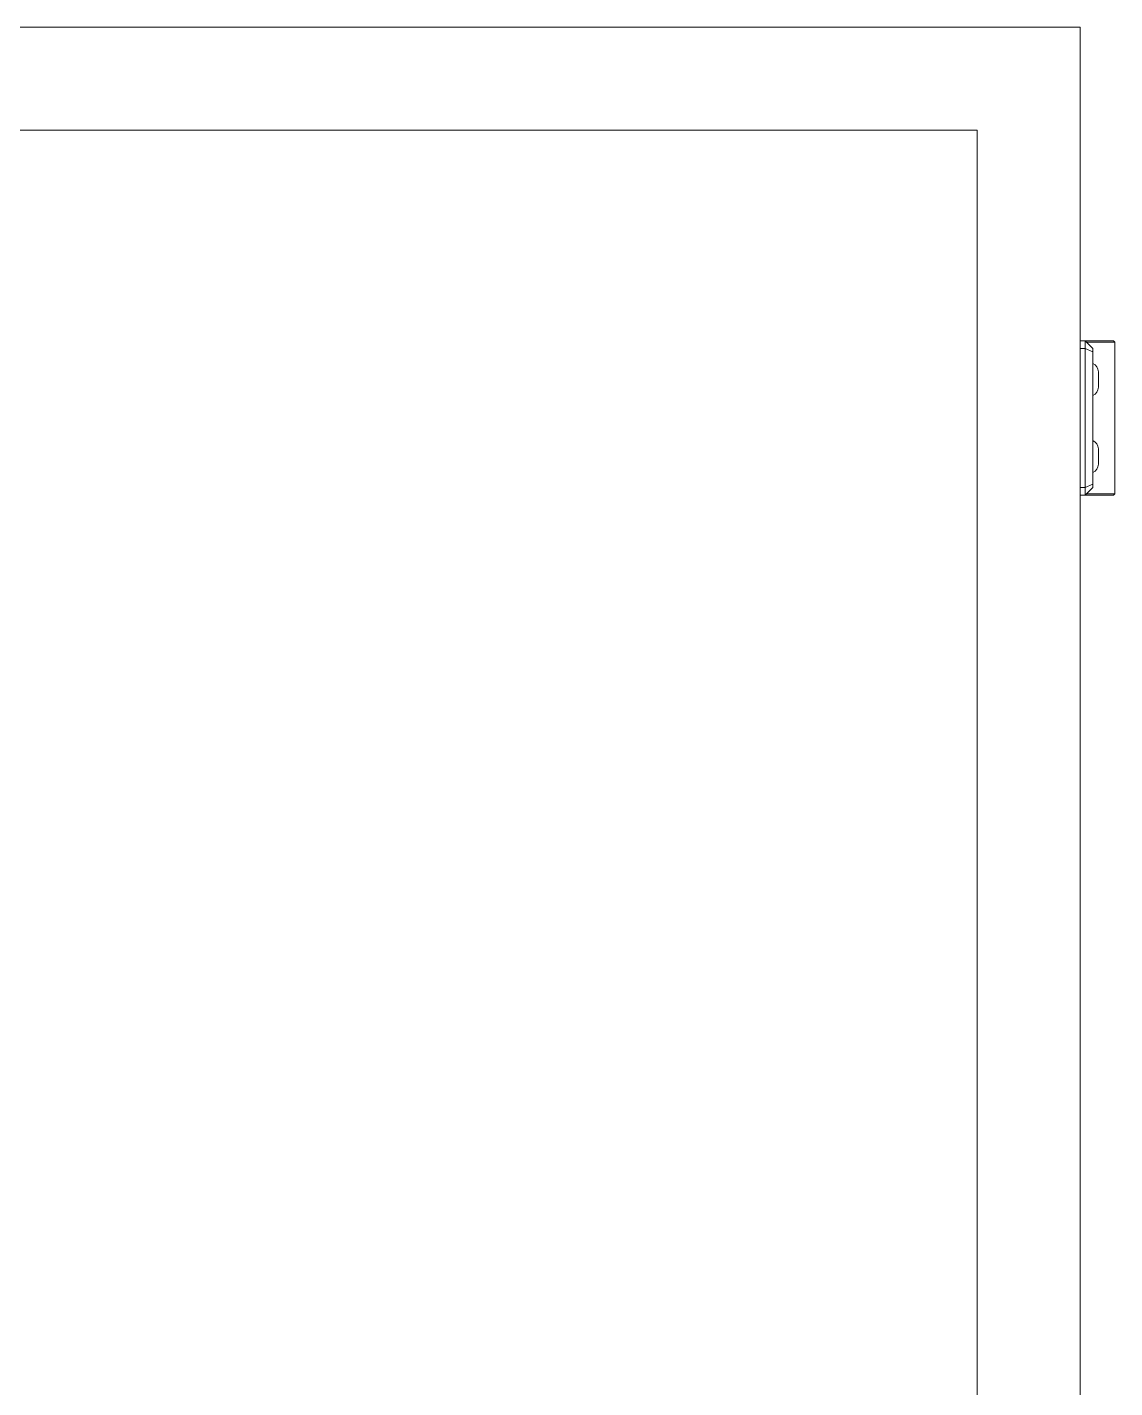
# Model space of a CAD drawing. Header units: millimetres. Extents: x 169 to 14583, y -399 to 10804.
# Drawn here: x 3159 to 3582, y 2747 to 3276 of the extents above; entities that cross this region are included whole.
import ezdxf

# ---------------------------------------------------------------- set-up
doc = ezdxf.new("R2010")
doc.units = ezdxf.units.MM
doc.header["$LTSCALE"] = 35

msp = doc.modelspace()

# ---------------------------------------------------------------- linework, layer by layer
at = {"color": 7, "linetype": 'Continuous', "lineweight": 18}
for p, q in [((3568.772, 3276.159), (1554.692, 3276.159)), ((3568.772, 1076.159), (3568.772, 3276.159)), ((3528.772, 3236.159), (2617.772, 3236.159)), ((3528.772, 2316.159), (3528.772, 3236.159)), ((3568.772, 3154.159), (3570.772, 3154.159)), ((3570.772, 3151.159), (3570.772, 3154.159)), ((3570.772, 3154.159), (3573.772, 3151.159)), ((3570.772, 3154.159), (3581.772, 3154.159)), ((3582.272, 3153.659), (3581.772, 3154.159)), ((3570.772, 3151.159), (3568.772, 3151.159)), ((3570.772, 3151.159), (3573.772, 3149.916)), ((3570.772, 3097.159), (3570.772, 3151.159)), ((3582.272, 3153.659), (3571.272, 3153.659)), ((3573.772, 3151.159), (3573.772, 3149.916)), ((3573.772, 3149.916), (3573.772, 3098.402)), ((3582.272, 3094.659), (3582.272, 3153.659)), ((3575.872, 3142.159), (3575.872, 3136.159)), ((3575.872, 3112.159), (3575.872, 3106.159)), ((3568.772, 3097.159), (3570.772, 3097.159)), ((3570.772, 3097.159), (3573.772, 3098.402)), ((3570.772, 3094.159), (3570.772, 3097.159)), ((3570.772, 3094.159), (3573.772, 3097.159)), ((3573.772, 3098.402), (3573.772, 3097.159)), ((3570.772, 3094.159), (3568.772, 3094.159)), ((3581.772, 3094.159), (3570.772, 3094.159)), ((3571.272, 3094.659), (3582.272, 3094.659)), ((3581.772, 3094.159), (3582.272, 3094.659))]:
    msp.add_line(p, q, dxfattribs=at)
for centre, start, end in [((3572.372, 3142.159), 0, 66.42182), ((3572.372, 3136.159), 293.57818, 0), ((3572.372, 3112.159), 0, 66.42182), ((3572.372, 3106.159), 293.57818, 0)]:
    msp.add_arc(centre, 3.5, start, end, dxfattribs=at)

doc.saveas('drawing.dxf')
